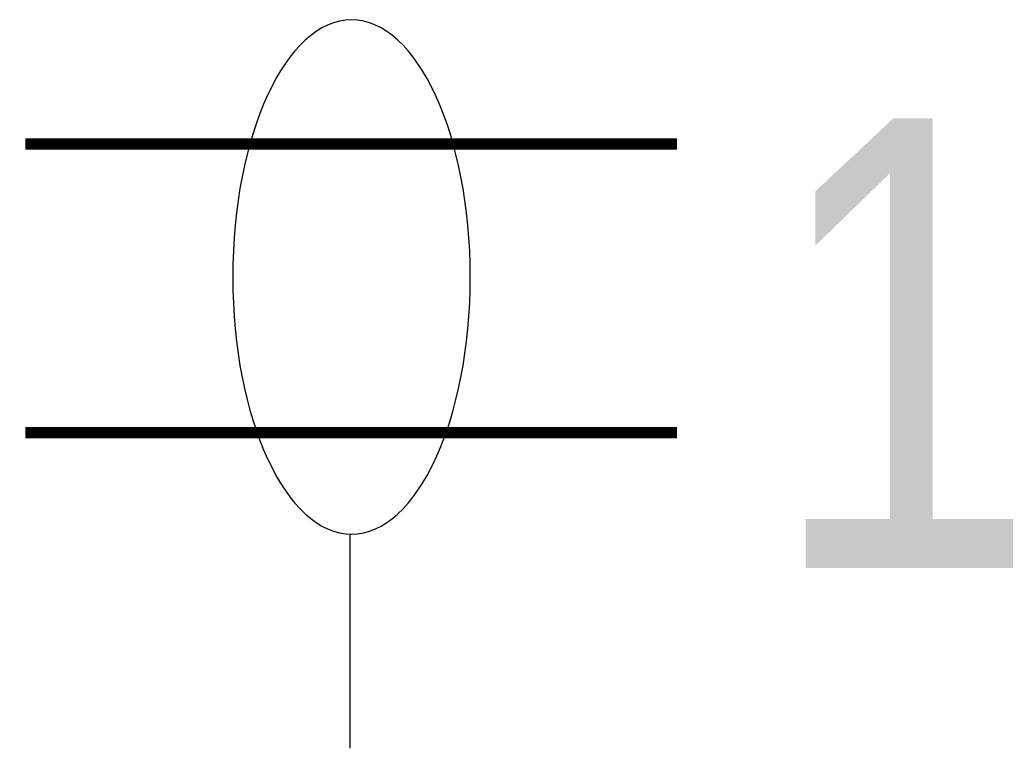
# Model space of a CAD drawing. Header units: millimetres. Extents: x -1.47 to 2.95, y 0 to 3.24.
import ezdxf

# ---------------------------------------------------------------- set-up
doc = ezdxf.new("R2010")
doc.units = ezdxf.units.MM

msp = doc.modelspace()

# ---------------------------------------------------------------- linework, layer by layer
at = {"color": 7, "const_width": 0.05}
for points in [[(-1.4428, 2.687), (1.4553, 2.687)], [(1.4553, 1.4029), (-1.4428, 1.4029)]]:
    msp.add_lwpolyline(points, dxfattribs=at)
at = {"color": 7}
msp.add_lwpolyline([(0, 0.9518), (0, 0)], dxfattribs=at)
at = {"color": 7, "extrusion": (0, 0, -1)}
msp.add_ellipse((0.0075, 2.0951), major_axis=(0, -1.1434), ratio=0.462029, dxfattribs=at)

# ---------------------------------------------------------------- texts
at = {"width": 0.8}
msp.add_attdef('1', (1.8649, 0.8013), '1', height=2, dxfattribs=at)

doc.saveas('drawing.dxf')
